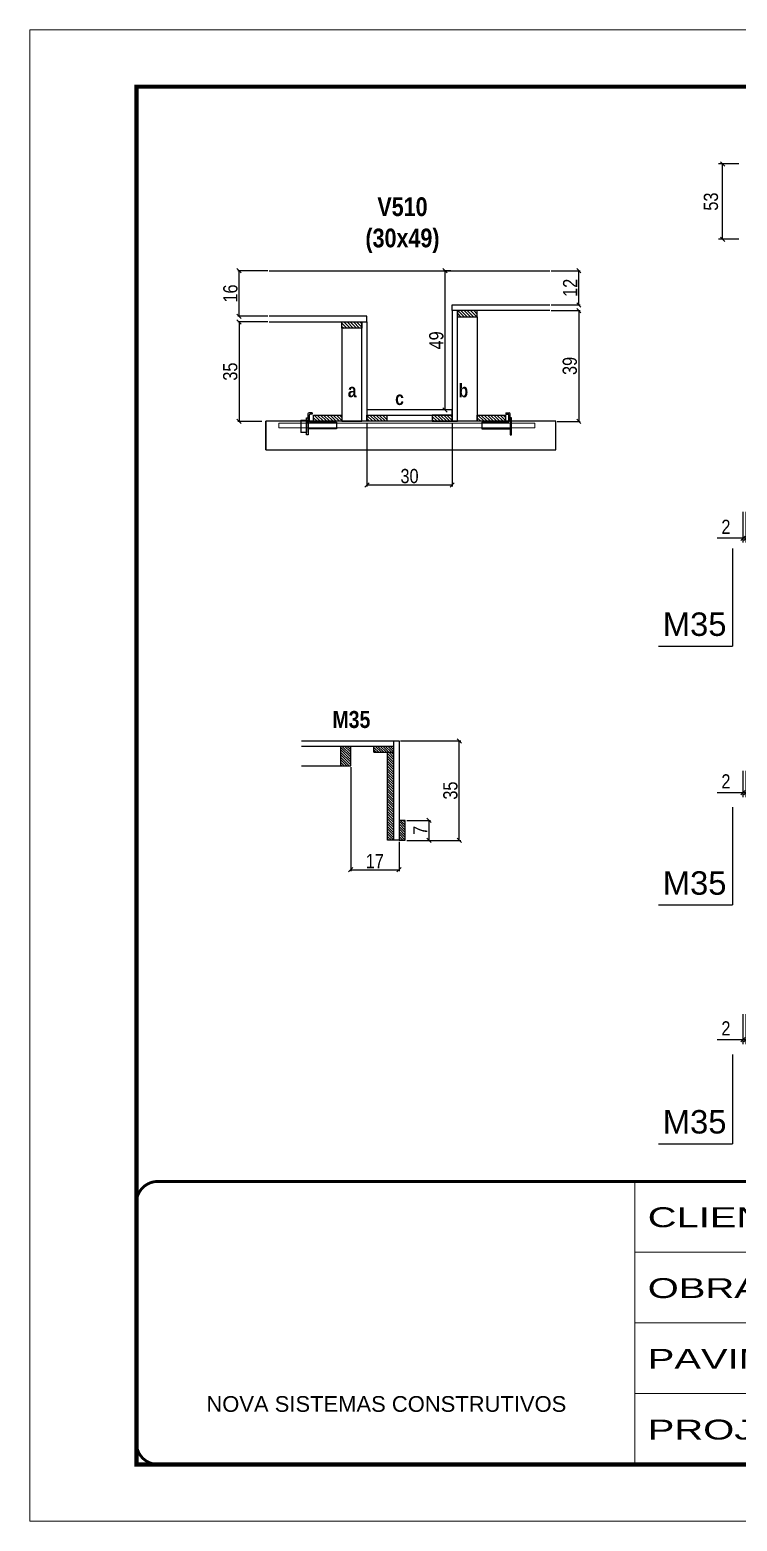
# Model space of a CAD drawing. Extents: x 13154 to 22413, y 1253 to 30260.
# Drawn here: x 14753 to 15251, y 25373 to 26423 of the extents above; entities that cross this region are included whole.
import ezdxf

# ---------------------------------------------------------------- set-up
doc = ezdxf.new("R2010")
doc.units = 0
doc.linetypes.add('CONTINUO', pattern=[0])
doc.linetypes.add('DASHED', pattern=[0.75, 0.5, -0.25])
for name, color, linetype in [('barrote', 251, 'Continuous'), ('COTA', 241, 'Continuous'), ('detalhes', 4, 'Continuous'), ('NOMENCLATURA', 7, 'Continuous'), ('Painéis', 200, 'Continuous'), ('presilha', 1, 'Continuous'), ('SARR_2.2x10', 60, 'Continuous'), ('SARR_2.2x7', 40, 'Continuous'), ('SARR_3.5x7', 81, 'Continuous')]:
    doc.layers.add(name, color=color, linetype=linetype)
for name, color, linetype, lineweight in [('CONCRETO', 251, 'Continuous', 25), ('Folhas', 255, 'Continuous', 9), ('SARRAFO DE PRESSAO', 251, 'DASHED', 9), ('SCO-___-LAJ', 2, 'Continuous', 0)]:
    doc.layers.add(name, color=color, linetype=linetype, lineweight=lineweight)
doc.styles.add('ARIAL', font='arial.ttf')
doc.styles.add('COTA TECNICA', font='techl___.ttf', dxfattribs={"height": 10})
doc.styles.add('COTA TECNICA 2X', font='techl___.ttf', dxfattribs={"height": 10})
doc.styles.get("Standard").update_dxf_attribs({"font": 'arial.ttf'})
doc.styles.add('TECNICA', font='techb___.ttf', dxfattribs={"height": 10})
doc.styles.add('Tecnologia', font='')
doc.styles.get('Tecnologia').set_extended_font_data('Forgotten Futurist')
doc.dimstyles.new('PAINEL', dxfattribs={"dimtxt": 10, "dimasz": 3, "dimexe": 3, "dimexo": 3, "dimgap": 3, "dimtad": 1, "dimdec": 1, "dimzin": 12, "dimdsep": 46, "dimtxsty": 'COTA TECNICA', "dimblk1": 'OBLIQUE', "dimblk2": 'OBLIQUE', "dimsah": 1, "dimcen": 0.9, "dimclrd": 4, "dimclre": 4, "dimclrt": 240, "dimadec": 1, "dimazin": 3, "dimtfac": 1, "dimtdec": 1, "dimtmove": 0, "dimatfit": 3, "dimfxl": 1, "dimtolj": 1, "dimtzin": 12, "dimarcsym": 0})
doc.dimstyles.new('SECAO', dxfattribs={"dimscale": 0.333333, "dimtxt": 5, "dimasz": 9, "dimexe": 3, "dimexo": 3, "dimgap": 3, "dimtad": 1, "dimdec": 1, "dimlfac": 0.5, "dimzin": 12, "dimdsep": 46, "dimtxsty": 'COTA TECNICA 2X', "dimblk1": 'OBLIQUE', "dimblk2": 'OBLIQUE', "dimsah": 1, "dimcen": 0.9, "dimclrd": 4, "dimclre": 4, "dimclrt": 240, "dimadec": 1, "dimazin": 3, "dimtfac": 1, "dimtdec": 1, "dimtmove": 0, "dimatfit": 3, "dimfxl": 1, "dimtolj": 1, "dimtzin": 12, "dimarcsym": 0})

# ---------------------------------------------------------------- blocks, each defined once
blk = doc.blocks.new('9999999999')
at = {"color": 30, "linetype": 'CONTINUO'}
for p, q in [((98564.6, 34230.2), (98564.6, 34429.4)), ((98564.6, 34379.6), (99584, 34379.6)), ((98564.6, 34329.8), (99488, 34329.8)), ((98564.6, 34280), (99488, 34280))]:
    blk.add_line(p, q, dxfattribs=at)
at = {"color": 30, "linetype": 'CONTINUO', "const_width": 2}
blk.add_lwpolyline([(99584, 34230.2), (99584, 34414.4, 0.414214), (99569, 34429.4), (98229, 34429.4, 0.414214), (98214, 34414.4), (98214, 34245.2, 0.414214), (98229, 34230.2), (99584, 34230.2)], format="xyb", dxfattribs=at)
at = {"layer": 'Folhas'}
blk.add_lwpolyline([(98139, 34190.2), (99624, 34190.2), (99624, 35240.2), (98139, 35240.2)], close=True, dxfattribs=at)
at = {"layer": 'Folhas', "color": 30, "const_width": 3}
blk.add_lwpolyline([(98214, 34230.2), (99584, 34230.2), (99584, 35200.2), (98214, 35200.2)], close=True, dxfattribs=at)
at = {"color": 7, "linetype": 'Continuous', "ltscale": 5, "style": 'ARIAL'}
blk.add_text('NOVA SISTEMAS CONSTRUTIVOS', height=11.059, dxfattribs=at).set_placement((98263.2, 34267.2))
at = {"layer": 'Folhas', "color": 7, "style": 'Tecnologia', "width": 1.5}
for s, p in [('CLIENTE:', (98573.7, 34397.2)), ('OBRA:', (98573.7, 34347.3)), ('PAVIMENTO:', (98573.7, 34297.5)), ('PROJETO:', (98573.7, 34247.7))]:
    blk.add_text(s, height=14, dxfattribs=at).set_placement(p)
blk = doc.blocks.new('PRESILHA METÁLICA 1')
at = {"layer": 'presilha'}
for p, q in [((7.5, 10.6), (7.5, 19.9)), ((12, 21), (8.6, 21)), ((9, 11.6), (9, 18.9)), ((12, 19.5), (9.6, 19.5)), ((12, 21), (12, 19.5)), ((0, 13), (6, 13)), ((0, 13), (0, 0)), ((6, 0), (0, 0)), ((6, 15.5), (7.5, 15.5)), ((6, -2.5), (6, 15.5)), ((6, 13), (6, 0)), ((7.5, 15.5), (7.5, -2.5)), ((37.5, 4.1), (7.5, 4.1)), ((37.5, 11), (9.6, 11)), ((37.5, 11), (37.5, 4.1)), ((7.5, -2.5), (6, -2.5))]:
    blk.add_line(p, q, dxfattribs=at)
for centre, radius, start, end in [((8.6, 19.9), 1.14, 90, 180), ((9.6, 18.9), 0.57, 90, 180), ((9.6, 11.6), 0.57, 180, 270)]:
    blk.add_arc(centre, radius, start, end, dxfattribs=at)
blk = doc.blocks.new('PRESILHA METÁLICA 2')
at = {"layer": 'presilha'}
for p, q in [((-5.2, 23.5), (-5.2, 22)), ((-5.2, 23.5), (-1.9, 23.5)), ((-5.2, 22), (-2.8, 22)), ((-2.2, 14.1), (-2.2, 21.4)), ((0.8, 18), (-0.8, 18)), ((-0.8, 18), (-0.8, 0)), ((-0.8, 14.6), (-0.8, 22.4)), ((0.8, 0), (0.8, 18)), ((-30.8, 13.5), (-30.8, 6.6)), ((-30.8, 13.5), (-2.8, 13.5)), ((-30.8, 6.6), (-0.8, 6.6)), ((-0.8, 0), (0.8, 0))]:
    blk.add_line(p, q, dxfattribs=at)
for centre, radius, start, end in [((-2.8, 21.4), 0.57, 0, 90), ((-1.9, 22.4), 1.14, 0, 90), ((-2.8, 14.1), 0.57, 270, 0)]:
    blk.add_arc(centre, radius, start, end, dxfattribs=at)
blk = doc.blocks.new('_Oblique')
at = {"color": 0, "linetype": 'ByBlock', "lineweight": -2}
blk.add_line((-0.5, -0.5), (0.5, 0.5), dxfattribs=at)
blk = doc.blocks.new('*D270')
at = {"layer": 'COTA', "color": 4, "lineweight": -2, "transparency": 16777216}
for p, q in [((15119.7, 26225.8), (15140.1, 26225.8)), ((15139.1, 26225.8), (15139.1, 26147.8)), ((15123.9, 26147.8), (15140.1, 26147.8))]:
    blk.add_line(p, q, dxfattribs=at)
at = {"layer": 'Defpoints', "color": 0, "transparency": 16777216}
for p in [(15118.7, 26225.8), (15122.9, 26147.8), (15139.1, 26147.8)]:
    blk.add_point(p, dxfattribs=at)
at = {"layer": 'COTA', "color": 4, "lineweight": -2, "transparency": 16777216, "xscale": 3, "yscale": 3, "zscale": 3}
for p, rotation in [((15139.1, 26225.8), 90), ((15139.1, 26147.8), 270)]:
    blk.add_blockref('_Oblique', p, dxfattribs=dict(at, rotation=rotation))
at = {"layer": 'COTA', "color": 240, "transparency": 16777216, "insert": (15132.8, 26186.8), "char_height": 10, "attachment_point": 5, "rotation": 90, "style": 'COTA TECNICA 2X'}
blk.add_mtext('\\A1;39', dxfattribs=at)
blk = doc.blocks.new('*D271')
at = {"layer": 'COTA', "color": 4, "lineweight": -2, "transparency": 16777216}
for p, q in [((15119.7, 26253.8), (15140.1, 26253.8)), ((15139.1, 26229.8), (15139.1, 26253.8)), ((15119.7, 26229.8), (15140.1, 26229.8))]:
    blk.add_line(p, q, dxfattribs=at)
at = {"layer": 'Defpoints', "color": 0, "transparency": 16777216}
for p in [(15118.7, 26253.8), (15139.1, 26253.8), (15118.7, 26229.8)]:
    blk.add_point(p, dxfattribs=at)
at = {"layer": 'COTA', "color": 4, "lineweight": -2, "transparency": 16777216, "xscale": 3, "yscale": 3, "zscale": 3}
for p, rotation in [((15139.1, 26253.8), 90), ((15139.1, 26229.8), 270)]:
    blk.add_blockref('_Oblique', p, dxfattribs=dict(at, rotation=rotation))
at = {"layer": 'COTA', "color": 240, "transparency": 16777216, "insert": (15133, 26241.8), "char_height": 10, "attachment_point": 5, "rotation": 90, "style": 'COTA TECNICA 2X'}
blk.add_mtext('\\A1;12', dxfattribs=at)
blk = doc.blocks.new('*D272')
at = {"layer": 'COTA', "color": 4, "lineweight": -2, "transparency": 16777216}
for p, q in [((14920.3, 26217.8), (14899.1, 26217.8)), ((14900.1, 26217.8), (14900.1, 26147.8)), ((14916.2, 26147.8), (14899.1, 26147.8))]:
    blk.add_line(p, q, dxfattribs=at)
at = {"layer": 'Defpoints', "color": 0, "transparency": 16777216}
for p in [(14921.3, 26217.8), (14900.1, 26147.8), (14917.2, 26147.8)]:
    blk.add_point(p, dxfattribs=at)
at = {"layer": 'COTA', "color": 4, "lineweight": -2, "transparency": 16777216, "xscale": 3, "yscale": 3, "zscale": 3}
for p, rotation in [((14900.1, 26217.8), 90), ((14900.1, 26147.8), 270)]:
    blk.add_blockref('_Oblique', p, dxfattribs=dict(at, rotation=rotation))
at = {"layer": 'COTA', "color": 240, "transparency": 16777216, "insert": (14893.9, 26182.8), "char_height": 10, "attachment_point": 5, "rotation": 90, "style": 'COTA TECNICA 2X'}
blk.add_mtext('\\A1;35', dxfattribs=at)
blk = doc.blocks.new('*D273')
at = {"layer": 'COTA', "color": 4, "lineweight": -2, "transparency": 16777216}
for p, q in [((15049, 26253.8), (15044, 26253.8)), ((15045, 26155.8), (15045, 26253.8)), ((15049, 26155.8), (15044, 26155.8))]:
    blk.add_line(p, q, dxfattribs=at)
at = {"layer": 'Defpoints', "color": 0, "transparency": 16777216}
for p in [(15045, 26253.8), (15050, 26253.8), (15050, 26155.8)]:
    blk.add_point(p, dxfattribs=at)
at = {"layer": 'COTA', "color": 4, "lineweight": -2, "transparency": 16777216, "xscale": 3, "yscale": 3, "zscale": 3}
for p, rotation in [((15045, 26253.8), 90), ((15045, 26155.8), 270)]:
    blk.add_blockref('_Oblique', p, dxfattribs=dict(at, rotation=rotation))
at = {"layer": 'COTA', "color": 240, "transparency": 16777216, "insert": (15038.9, 26204.8), "char_height": 10, "attachment_point": 5, "rotation": 90, "style": 'COTA TECNICA 2X'}
blk.add_mtext('\\A1;49', dxfattribs=at)
blk = doc.blocks.new('*D274')
at = {"layer": 'COTA', "color": 4, "lineweight": -2, "transparency": 16777216}
for p, q in [((14920.3, 26253.8), (14899.1, 26253.8)), ((14900.1, 26221.8), (14900.1, 26253.8)), ((14920.3, 26221.8), (14899.1, 26221.8))]:
    blk.add_line(p, q, dxfattribs=at)
at = {"layer": 'Defpoints', "color": 0, "transparency": 16777216}
for p in [(14900.1, 26253.8), (14921.3, 26253.8), (14921.3, 26221.8)]:
    blk.add_point(p, dxfattribs=at)
at = {"layer": 'COTA', "color": 4, "lineweight": -2, "transparency": 16777216, "xscale": 3, "yscale": 3, "zscale": 3}
for p, rotation in [((14900.1, 26253.8), 90), ((14900.1, 26221.8), 270)]:
    blk.add_blockref('_Oblique', p, dxfattribs=dict(at, rotation=rotation))
at = {"layer": 'COTA', "color": 240, "transparency": 16777216, "insert": (14894, 26237.8), "char_height": 10, "attachment_point": 5, "rotation": 90, "style": 'COTA TECNICA 2X'}
blk.add_mtext('\\A1;16', dxfattribs=at)
blk = doc.blocks.new('*D275')
at = {"layer": 'COTA', "color": 4, "lineweight": -2, "transparency": 16777216}
for p, q in [((14990, 26146.8), (14990, 26102)), ((15050, 26146.8), (15050, 26102)), ((14990, 26103), (15050, 26103))]:
    blk.add_line(p, q, dxfattribs=at)
at = {"layer": 'Defpoints', "color": 0, "transparency": 16777216}
for p in [(14990, 26147.8), (15050, 26147.8), (15050, 26103)]:
    blk.add_point(p, dxfattribs=at)
at = {"layer": 'COTA', "color": 4, "lineweight": -2, "transparency": 16777216, "xscale": 3, "yscale": 3, "zscale": 3, "rotation": 180}
blk.add_blockref('_Oblique', (14990, 26103), dxfattribs=at)
at = {"layer": 'COTA', "color": 4, "lineweight": -2, "transparency": 16777216, "xscale": 3, "yscale": 3, "zscale": 3}
blk.add_blockref('_Oblique', (15050, 26103), dxfattribs=at)
at = {"layer": 'COTA', "color": 240, "transparency": 16777216, "insert": (15020, 26109.2), "char_height": 10, "attachment_point": 5, "style": 'COTA TECNICA 2X'}
blk.add_mtext('\\A1;30', dxfattribs=at)
blk = doc.blocks.new('*D299')
at = {"layer": 'COTA', "color": 4, "lineweight": -2, "transparency": 16777216}
for p, q in [((15251.6, 26329), (15237.3, 26329)), ((15240.3, 26276), (15240.3, 26329)), ((15251.6, 26276), (15237.3, 26276))]:
    blk.add_line(p, q, dxfattribs=at)
at = {"layer": 'Defpoints', "color": 0, "transparency": 16777216}
for p in [(15240.3, 26329), (15254.6, 26329), (15254.6, 26276)]:
    blk.add_point(p, dxfattribs=at)
at = {"layer": 'COTA', "color": 4, "lineweight": -2, "transparency": 16777216, "xscale": 3, "yscale": 3, "zscale": 3}
for p, rotation in [((15240.3, 26329), 90), ((15240.3, 26276), 270)]:
    blk.add_blockref('_Oblique', p, dxfattribs=dict(at, rotation=rotation))
at = {"layer": 'COTA', "color": 240, "transparency": 16777216, "insert": (15232.1, 26302.5), "char_height": 10, "attachment_point": 5, "rotation": 90, "style": 'COTA TECNICA'}
blk.add_mtext('\\A1;53', dxfattribs=at)
blk = doc.blocks.new('*D305')
at = {"layer": 'COTA', "color": 4, "lineweight": -2, "transparency": 16777216}
for p, q in [((15254.6, 26084.1), (15254.6, 26062.5)), ((15256.6, 26084.1), (15256.6, 26062.5)), ((15254.6, 26065.5), (15236.5, 26065.5)), ((15256.6, 26065.5), (15254.6, 26065.5)), ((15256.6, 26065.5), (15259.6, 26065.5))]:
    blk.add_line(p, q, dxfattribs=at)
at = {"layer": 'Defpoints', "color": 0, "transparency": 16777216}
for p in [(15254.6, 26087.1), (15256.6, 26087.1), (15254.6, 26065.5)]:
    blk.add_point(p, dxfattribs=at)
at = {"layer": 'COTA', "color": 4, "lineweight": -2, "transparency": 16777216, "xscale": 3, "yscale": 3, "zscale": 3}
blk.add_blockref('_Oblique', (15254.6, 26065.5), dxfattribs=at)
at = {"layer": 'COTA', "color": 4, "lineweight": -2, "transparency": 16777216, "xscale": 3, "yscale": 3, "zscale": 3, "rotation": 180}
blk.add_blockref('_Oblique', (15256.6, 26065.5), dxfattribs=at)
at = {"layer": 'COTA', "color": 240, "transparency": 16777216, "insert": (15242.6, 26073.5), "char_height": 10, "attachment_point": 5, "style": 'COTA TECNICA'}
blk.add_mtext('\\A1;2', dxfattribs=at)
blk = doc.blocks.new('*D307')
at = {"layer": 'COTA', "color": 4, "lineweight": -2, "transparency": 16777216}
for p, q in [((15254.6, 25901.8), (15254.6, 25883.3)), ((15256.6, 25901.8), (15256.6, 25883.3)), ((15254.6, 25886.3), (15236.5, 25886.3)), ((15256.6, 25886.3), (15254.6, 25886.3)), ((15256.6, 25886.3), (15259.6, 25886.3))]:
    blk.add_line(p, q, dxfattribs=at)
at = {"layer": 'Defpoints', "color": 0, "transparency": 16777216}
for p in [(15254.6, 25904.8), (15256.6, 25904.8), (15254.6, 25886.3)]:
    blk.add_point(p, dxfattribs=at)
at = {"layer": 'COTA', "color": 4, "lineweight": -2, "transparency": 16777216, "xscale": 3, "yscale": 3, "zscale": 3}
blk.add_blockref('_Oblique', (15254.6, 25886.3), dxfattribs=at)
at = {"layer": 'COTA', "color": 4, "lineweight": -2, "transparency": 16777216, "xscale": 3, "yscale": 3, "zscale": 3, "rotation": 180}
blk.add_blockref('_Oblique', (15256.6, 25886.3), dxfattribs=at)
at = {"layer": 'COTA', "color": 240, "transparency": 16777216, "insert": (15242.6, 25894.3), "char_height": 10, "attachment_point": 5, "style": 'COTA TECNICA'}
blk.add_mtext('\\A1;2', dxfattribs=at)
blk = doc.blocks.new('*D309')
at = {"layer": 'COTA', "color": 4, "lineweight": -2, "transparency": 16777216}
for p, q in [((15254.6, 25730.3), (15254.6, 25709.4)), ((15256.6, 25730.3), (15256.6, 25709.4)), ((15254.6, 25712.4), (15236.5, 25712.4)), ((15256.6, 25712.4), (15254.6, 25712.4)), ((15256.6, 25712.4), (15259.6, 25712.4))]:
    blk.add_line(p, q, dxfattribs=at)
at = {"layer": 'Defpoints', "color": 0, "transparency": 16777216}
for p in [(15254.6, 25733.3), (15256.6, 25733.3), (15254.6, 25712.4)]:
    blk.add_point(p, dxfattribs=at)
at = {"layer": 'COTA', "color": 4, "lineweight": -2, "transparency": 16777216, "xscale": 3, "yscale": 3, "zscale": 3}
blk.add_blockref('_Oblique', (15254.6, 25712.4), dxfattribs=at)
at = {"layer": 'COTA', "color": 4, "lineweight": -2, "transparency": 16777216, "xscale": 3, "yscale": 3, "zscale": 3, "rotation": 180}
blk.add_blockref('_Oblique', (15256.6, 25712.4), dxfattribs=at)
at = {"layer": 'COTA', "color": 240, "transparency": 16777216, "insert": (15242.6, 25720.4), "char_height": 10, "attachment_point": 5, "style": 'COTA TECNICA'}
blk.add_mtext('\\A1;2', dxfattribs=at)
blk = doc.blocks.new('*D310')
at = {"layer": 'COTA', "color": 4, "lineweight": -2, "transparency": 16777216}
for p, q in [((15013.6, 25922.8), (15056, 25922.8)), ((15055, 25852.8), (15055, 25922.8)), ((15018, 25852.8), (15056, 25852.8))]:
    blk.add_line(p, q, dxfattribs=at)
at = {"layer": 'Defpoints', "color": 0, "transparency": 16777216}
for p in [(15012.6, 25922.8), (15055, 25922.8), (15017, 25852.8)]:
    blk.add_point(p, dxfattribs=at)
at = {"layer": 'COTA', "color": 4, "lineweight": -2, "transparency": 16777216, "xscale": 3, "yscale": 3, "zscale": 3}
for p, rotation in [((15055, 25922.8), 90), ((15055, 25852.8), 270)]:
    blk.add_blockref('_Oblique', p, dxfattribs=dict(at, rotation=rotation))
at = {"layer": 'COTA', "color": 240, "transparency": 16777216, "insert": (15048.8, 25887.8), "char_height": 10, "attachment_point": 5, "rotation": 90, "style": 'COTA TECNICA 2X'}
blk.add_mtext('\\A1;35', dxfattribs=at)
blk = doc.blocks.new('*D311')
at = {"layer": 'COTA', "color": 4, "lineweight": -2, "transparency": 16777216}
for p, q in [((15018, 25866.8), (15034.7, 25866.8)), ((15033.7, 25866.8), (15033.7, 25852.8)), ((15018, 25852.8), (15034.7, 25852.8))]:
    blk.add_line(p, q, dxfattribs=at)
at = {"layer": 'Defpoints', "color": 0, "transparency": 16777216}
for p in [(15017, 25866.8), (15017, 25852.8), (15033.7, 25852.8)]:
    blk.add_point(p, dxfattribs=at)
at = {"layer": 'COTA', "color": 4, "lineweight": -2, "transparency": 16777216, "xscale": 3, "yscale": 3, "zscale": 3}
for p, rotation in [((15033.7, 25866.8), 90), ((15033.7, 25852.8), 270)]:
    blk.add_blockref('_Oblique', p, dxfattribs=dict(at, rotation=rotation))
at = {"layer": 'COTA', "color": 240, "transparency": 16777216, "insert": (15027.6, 25859.8), "char_height": 10, "attachment_point": 5, "rotation": 90, "style": 'COTA TECNICA 2X'}
blk.add_mtext('\\A1;7', dxfattribs=at)
blk = doc.blocks.new('*D312')
at = {"layer": 'COTA', "color": 4, "lineweight": -2, "transparency": 16777216}
for p, q in [((14978.6, 25904.2), (14978.6, 25831.1)), ((15012.6, 25851.8), (15012.6, 25831.1)), ((14978.6, 25832.1), (15012.6, 25832.1))]:
    blk.add_line(p, q, dxfattribs=at)
at = {"layer": 'Defpoints', "color": 0, "transparency": 16777216}
for p in [(14978.6, 25905.2), (15012.6, 25852.8), (15012.6, 25832.1)]:
    blk.add_point(p, dxfattribs=at)
at = {"layer": 'COTA', "color": 4, "lineweight": -2, "transparency": 16777216, "xscale": 3, "yscale": 3, "zscale": 3, "rotation": 180}
blk.add_blockref('_Oblique', (14978.6, 25832.1), dxfattribs=at)
at = {"layer": 'COTA', "color": 4, "lineweight": -2, "transparency": 16777216, "xscale": 3, "yscale": 3, "zscale": 3}
blk.add_blockref('_Oblique', (15012.6, 25832.1), dxfattribs=at)
at = {"layer": 'COTA', "color": 240, "transparency": 16777216, "insert": (14995.6, 25838.2), "char_height": 10, "attachment_point": 5, "style": 'COTA TECNICA 2X'}
blk.add_mtext('\\A1;17', dxfattribs=at)

msp = doc.modelspace()

# ---------------------------------------------------------------- hatches: boundary and pattern name
at = {"layer": 'SARR_2.2x10'}
h = msp.add_hatch(dxfattribs=at)
h.set_pattern_fill('ANSI31', color=256, scale=0.5, angle=90)
h.set_pattern_definition([(135, (48145.9814, -97364.341), (-1.122532015, -1.122532015), [])])
h.paths.add_polyline_path([(14952.44, 26152.23), (14952.44, 26147.83), (14972.44, 26147.83), (14972.44, 26152.23)])
h = msp.add_hatch(dxfattribs=at)
h.set_pattern_fill('ANSI31', color=256, scale=0.5, angle=90)
h.set_pattern_definition([(135, (48261.1814, -97364.341), (-1.122532015, -1.122532015), [])])
h.paths.add_polyline_path([(15067.64, 26152.23), (15067.64, 26147.83), (15087.64, 26147.83), (15087.64, 26152.23)])
h = msp.add_hatch(dxfattribs=at)
h.set_pattern_fill('ANSI31', color=256, scale=10, angle=90)
h.set_pattern_definition([(135, (-117542.1329, -4177.814), (-0.883883476, -0.883883476), [])])
h.paths.add_polyline_path([(14978.6, 25919.21), (14971.6, 25919.21), (14971.6, 25905.21), (14978.6, 25905.21)])
h = msp.add_hatch(dxfattribs=at)
h.set_pattern_fill('ANSI31', color=256, scale=10, angle=90)
h.set_pattern_definition([(135, (-117541.7329, -4177.814), (-0.883883476, -0.883883476), [])])
h.paths.add_polyline_path([(14995, 25919.21), (14995, 25914.81), (15009, 25914.81), (15009, 25919.21)])
h = msp.add_hatch(dxfattribs=at)
h.set_pattern_fill('ANSI31', color=256, scale=10, angle=90)
h.set_pattern_definition([(135, (-117541.7329, -4193.814), (-0.883883476, -0.883883476), [])])
h.paths.add_polyline_path([(15004.6, 25852.81), (15009, 25852.81), (15009, 25914.81), (15004.6, 25914.81)])
h = msp.add_hatch(dxfattribs=at)
h.set_pattern_fill('ANSI31', color=256, scale=10, angle=90)
h.set_pattern_definition([(135, (-117541.7329, -4215.814), (-0.883883476, -0.883883476), [])])
h.paths.add_polyline_path([(15017, 25866.81), (15012.6, 25866.81), (15012.6, 25852.81), (15017, 25852.81)])
at = {"layer": 'SARR_2.2x7'}
h = msp.add_hatch(dxfattribs=at)
h.set_pattern_fill('ANSI31', color=256, scale=0.5, angle=90)
h.set_pattern_definition([(135, (48181.9814, -97290.741), (-1.122532015, -1.122532015), [])])
h.paths.add_polyline_path([(15053.64, 26225.83), (15053.64, 26221.43), (15067.64, 26221.43), (15067.64, 26225.83)])
h = msp.add_hatch(dxfattribs=at)
h.set_pattern_fill('ANSI31', color=256, scale=0.5, angle=90)
h.set_pattern_definition([(135, (48139.9814, -97298.741), (-1.122532015, -1.122532015), [])])
h.paths.add_polyline_path([(14986.44, 26217.83), (14986.44, 26213.43), (14972.44, 26213.43), (14972.44, 26217.83)])
h = msp.add_hatch(dxfattribs=at)
h.set_pattern_fill('ANSI31', color=256, scale=0.5, angle=90)
h.set_pattern_definition([(135, (48225.5814, -97364.341), (-1.122532015, -1.122532015), [])])
h.paths.add_polyline_path([(15004.04, 26147.83), (15004.04, 26152.23), (14990.04, 26152.23), (14990.04, 26147.83)])
h = msp.add_hatch(dxfattribs=at)
h.set_pattern_fill('ANSI31', color=256, scale=0.5, angle=90)
h.set_pattern_definition([(135, (48185.5814, -97364.341), (-1.122532015, -1.122532015), [])])
h.paths.add_polyline_path([(15036.04, 26147.83), (15036.04, 26152.23), (15050.04, 26152.23), (15050.04, 26147.83)])

# ---------------------------------------------------------------- linework, layer by layer
at = {"layer": 'barrote'}
msp.add_lwpolyline([(14918.99, 26127.83), (15122.9, 26127.83), (15122.9, 26147.83), (14918.99, 26147.83)], close=True, dxfattribs=at)
at = {"layer": 'CONCRETO', "linetype": 'Continuous'}
msp.add_line((14921.34, 26253.83), (15118.74, 26253.83), dxfattribs=at)
at = {"layer": 'detalhes', "color": 250}
msp.add_line((14918.99, 26127.83), (14918.99, 26147.83), dxfattribs=at)
at = {"layer": 'NOMENCLATURA', "linetype": 'Continuous'}
for p, q in [((15247.34, 26058.27), (15247.34, 25989.53)), ((15195.07, 25989.53), (15247.34, 25989.53)), ((15247.34, 25876.05), (15247.34, 25807.31)), ((15195.07, 25807.31), (15247.34, 25807.31)), ((15247.34, 25702.06), (15247.34, 25639.19)), ((15195.07, 25639.19), (15247.34, 25639.19))]:
    msp.add_line(p, q, dxfattribs=at)
at = {"layer": 'Painéis', "linetype": 'Continuous'}
for p, q in [((14944.04, 25922.81), (15012.6, 25922.81)), ((14944.04, 25919.21), (15009, 25919.21)), ((15009, 25852.81), (15009, 25922.81)), ((15012.6, 25922.81), (15012.6, 25852.81)), ((15012.6, 25852.81), (15009, 25852.81))]:
    msp.add_line(p, q, dxfattribs=at)
at = {"layer": 'Painéis', "linetype": 'Continuous', "elevation": 0}
for points in [[(15118.74, 26225.83), (15050.04, 26225.83), (15050.04, 26229.83), (15118.74, 26229.83)], [(14921.34, 26217.83), (14990.04, 26217.83), (14990.04, 26221.83), (14921.34, 26221.83)]]:
    msp.add_lwpolyline(points, dxfattribs=at)
at = {"layer": 'Painéis', "linetype": 'Continuous'}
for points in [[(15053.64, 26147.83), (15053.64, 26225.83), (15050.04, 26225.83), (15050.04, 26147.83)], [(14986.44, 26147.83), (14986.44, 26217.83), (14990.04, 26217.83), (14990.04, 26147.83)], [(15050.04, 26155.83), (14990.04, 26155.83), (14990.04, 26152.23), (15050.04, 26152.23)]]:
    msp.add_lwpolyline(points, close=True, dxfattribs=at)
at = {"layer": 'SARR_2.2x10'}
for p, q in [((14971.6, 25905.21), (14971.6, 25919.21)), ((14978.6, 25905.21), (14978.6, 25919.21)), ((14995, 25914.81), (14995, 25919.21)), ((14995, 25914.81), (15009, 25914.81)), ((15004.6, 25852.81), (15004.6, 25914.81)), ((14944.04, 25905.21), (14978.6, 25905.21)), ((15017, 25866.81), (15012.6, 25866.81)), ((15017, 25852.81), (15017, 25866.81)), ((15009, 25852.81), (15004.6, 25852.81)), ((15012.6, 25852.81), (15017, 25852.81))]:
    msp.add_line(p, q, dxfattribs=at)
for points in [[(14952.44, 26152.23), (14972.44, 26152.23), (14972.44, 26147.83), (14952.44, 26147.83)], [(15067.64, 26152.23), (15087.64, 26152.23), (15087.64, 26147.83), (15067.64, 26147.83)]]:
    msp.add_lwpolyline(points, close=True, dxfattribs=at)
at = {"layer": 'SARR_2.2x7', "elevation": 0}
for points in [[(15067.64, 26225.83), (15053.64, 26225.83), (15053.64, 26221.43), (15067.64, 26221.43)], [(14972.44, 26217.83), (14986.44, 26217.83), (14986.44, 26213.43), (14972.44, 26213.43)]]:
    msp.add_lwpolyline(points, close=True, dxfattribs=at)
at = {"layer": 'SARR_2.2x7'}
for points in [[(14990.04, 26152.23), (15004.04, 26152.23), (15004.04, 26147.83), (14990.04, 26147.83)], [(15050.04, 26152.23), (15036.04, 26152.23), (15036.04, 26147.83), (15050.04, 26147.83)]]:
    msp.add_lwpolyline(points, close=True, dxfattribs=at)
at = {"layer": 'SARR_3.5x7'}
for points in [[(15053.64, 26221.43), (15067.64, 26221.43), (15067.64, 26147.83), (15053.64, 26147.83)], [(14986.44, 26213.43), (14972.44, 26213.43), (14972.44, 26147.83), (14986.44, 26147.83)]]:
    msp.add_lwpolyline(points, close=True, dxfattribs=at)
at = {"layer": 'SCO-___-LAJ', "color": 1}
msp.add_lwpolyline([(14927.99, 26146.5), (15108.26, 26146.5), (15108.26, 26143.3), (14927.99, 26143.3)], close=True, dxfattribs=at)

# ---------------------------------------------------------------- block references
at = {"layer": 'presilha', "xscale": 0.6666666666666666, "yscale": 0.6666666666666666, "zscale": 0.6666666666666666}
for name, p in [('PRESILHA METÁLICA 1', (14943.58, 26139.86)), ('PRESILHA METÁLICA 2', (15091.32, 26138.2))]:
    msp.add_blockref(name, p, dxfattribs=at)
at = {"layer": 'SARRAFO DE PRESSAO', "color": 6, "linetype": 'ByBlock'}
msp.add_blockref('9999999999', (-83386.1, -8816.76), dxfattribs=at)

# ---------------------------------------------------------------- texts
at = {"layer": 'detalhes', "style": 'TECNICA'}
for s, p in [('a', (14976.57, 26164.72)), ('c', (15009.91, 26159.3)), ('b', (15054.54, 26164.71))]:
    msp.add_text(s, height=9.6, dxfattribs=at).set_placement(p)
at = {"layer": 'detalhes', "insert": (14965.73, 25943.9), "char_height": 12, "attachment_point": 1, "style": 'TECNICA'}
msp.add_mtext_dynamic_manual_height_columns('M35', width=87.1848, gutter_width=1, heights=[0], dxfattribs=at)
at = {"layer": 'NOMENCLATURA', "linetype": 'Continuous'}
for p in [(15198.18, 25996.73), (15198.18, 25814.5), (15198.18, 25646.38)]:
    msp.add_text('M35', height=16.5, dxfattribs=at).set_placement(p)
at = {"layer": 'NOMENCLATURA', "insert": (15015.04, 26305.52), "char_height": 13.2, "attachment_point": 2, "style": 'TECNICA'}
msp.add_mtext_dynamic_manual_height_columns('V510\\P(30x49)', width=300.2766, gutter_width=1, heights=[0], dxfattribs=at)

# ---------------------------------------------------------------- dimensions: what is measured, and where the dimension line sits
at = {"layer": 'COTA'}
for base, p1, p2, dimstyle, picture, middle in [((15240.34, 26329), (15254.63, 26276), (15254.63, 26329), 'PAINEL', '*D299', (15232.12, 26302.5)), ((14900.12, 26253.83), (14921.34, 26221.83), (14921.34, 26253.83), 'SECAO', '*D274', (14894.02, 26237.83)), ((15044.97, 26253.83), (15050.04, 26155.83), (15050.04, 26253.83), 'SECAO', '*D273', (15038.87, 26204.83)), ((15139.09, 26253.83), (15118.74, 26229.83), (15118.74, 26253.83), 'SECAO', '*D271', (15133.03, 26241.83)), ((14900.12, 26147.83, 0), (14921.34, 26217.83), (14917.23, 26147.83, 0), 'SECAO', '*D272', (14893.91, 26182.83, 0)), ((15139.09, 26147.83, 0), (15118.74, 26225.83), (15122.86, 26147.83, 0), 'SECAO', '*D270', (15132.84, 26186.83, 0)), ((15055.04, 25922.81), (15017, 25852.81), (15012.6, 25922.81), 'SECAO', '*D310', (15048.82, 25887.81)), ((15033.69, 25852.81), (15017, 25866.81), (15017, 25852.81), 'SECAO', '*D311', (15027.62, 25859.81))]:
    dim = msp.add_linear_dim(base=base, p1=p1, p2=p2, angle=90, dimstyle=dimstyle, dxfattribs=at)
    dim.commit()
    dim.dimension.update_dxf_attribs({"geometry": picture, "text_midpoint": middle})
for base, p1, p2, dimstyle, picture, middle in [((15050.04, 26103), (14990.04, 26147.83), (15050.04, 26147.83), 'SECAO', '*D275', (15020.04, 26109.22)), ((15254.63, 26065.5), (15256.63, 26087.07), (15254.63, 26087.07), 'PAINEL', '*D305', (15242.58, 26073.5)), ((15012.6, 25832.12), (14978.6, 25905.21), (15012.6, 25852.81), 'SECAO', '*D312', (14995.6, 25838.19)), ((15254.63, 25886.35), (15256.63, 25904.85), (15254.63, 25904.85), 'PAINEL', '*D307', (15242.58, 25894.35)), ((15254.63, 25712.36), (15256.63, 25733.35), (15254.63, 25733.35), 'PAINEL', '*D309', (15242.58, 25720.36))]:
    dim = msp.add_linear_dim(base=base, p1=p1, p2=p2, dimstyle=dimstyle, dxfattribs=at)
    dim.commit()
    dim.dimension.update_dxf_attribs({"geometry": picture, "text_midpoint": middle})

doc.saveas('drawing.dxf')
